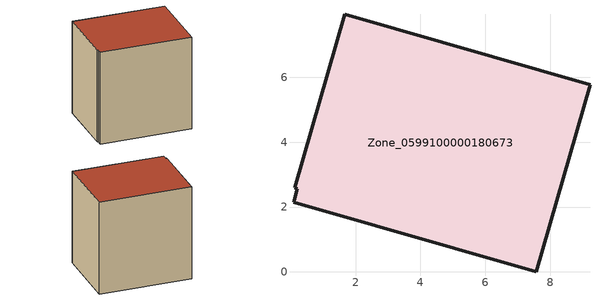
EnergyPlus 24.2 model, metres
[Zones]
Zone_0599100000180673
 floor ground (C_G): 0.2,2.57 0.12,2.59 1.66,7.95 9.23,5.77 7.57,0 0.09,2.15 z2.97
 wall outside (C_F): 7.57,0 9.23,5.77 1.66,7.95 0.12,2.59 0.2,2.57 0.09,2.15 7.57,0 z2.97:11.1
 roof outside (C_R): 0.2,2.57 0.09,2.15 7.57,0 9.23,5.77 1.66,7.95 0.12,2.59 z11.1
[BUILDING]
Pand.0599100000180673: North Axis=0; Terrain=City; Loads Convergence Tolerance Value=0.04; Temperature Convergence Tolerance Value=0.4; Solar Distribution=FullExterior; Maximum Number of Warmup Days=25; Minimum Number of Warmup Days=1
[Site:Location]
Rotterdam.The.Hague.AP_ZH_NLD Design_Conditions: Latitude=51.96; Longitude=4.45; Time Zone=1; Elevation=-4.5
[SITE:GROUNDTEMPERATURE:BUILDINGSURFACE]
18, 18, 18, 18, 18, 18, 18, 18, 18, 18, 18, 18
[MATERIAL] Thermal Absorptance=0.9; Solar Absorptance=0.7; Visible Absorptance=0.7
Name | Roughness | Thickness | Conductivity | Density | Specific Heat
G.TC.1946-1964 | MediumSmooth | 0.15 | 1 | 540 | 1210
F.TC.1946-1964 | Rough | 0.3 | 0.857143 | 1920 | 840
R.TC.1946-1964 | MediumRough | 0.2 | 0.235294 | 1500 | 1000
[CONSTRUCTION]
C_G: G.TC.1946-1964
C_F: F.TC.1946-1964
C_R: R.TC.1946-1964
[ZONE]
Zone_0599100000180673: Type=1; Multiplier=1; Ceiling Height=Autocalculate; Volume=Autocalculate; Floor Area=autocalculate; Part of Total Floor Area=Yes
[ZONEINFILTRATION:DESIGNFLOWRATE]
Infil_Zone_0599100000180673: Zone or ZoneList or Space or SpaceList=Zone_0599100000180673; Schedule=AlwaysOn; Design Flow Rate Calculation Method=Flow/Area; Flow Rate per Floor Area=0.003; Constant Term Coefficient=1; Temperature Term Coefficient=0; Velocity Term Coefficient=0; Velocity Squared Term Coefficient=0
[HVACTEMPLATE:ZONE:IDEALLOADSAIRSYSTEM]
Zone_0599100000180673: Maximum Heating Supply Air Temperature=50; Minimum Cooling Supply Air Temperature=13; Maximum Heating Supply Air Humidity Ratio=0.0156; Minimum Cooling Supply Air Humidity Ratio=0.0077; Heating Limit=NoLimit; Cooling Limit=NoLimit; Dehumidification Control Type=ConstantSensibleHeatRatio; Cooling Sensible Heat Ratio=0.7; Dehumidification Setpoint=60; Humidification Control Type=None; Humidification Setpoint=30; Outdoor Air Method=None; Outdoor Air Flow Rate per Person=0.00944; Outdoor Air Flow Rate per Zone Floor Area=0; Outdoor Air Flow Rate per Zone=0; Demand Controlled Ventilation Type=None; Outdoor Air Economizer Type=NoEconomizer; Heat Recovery Type=None; Sensible Heat Recovery Effectiveness=0.7; Latent Heat Recovery Effectiveness=0.65
[ZONECONTROL:THERMOSTAT]
ThermostatControl_Zone_0599100000180673: Zone or ZoneList=Zone_0599100000180673; Control Type Schedule=DualSetpointControlType; Control 1=Thermostat_Zone_0599100000180673; Temperature Difference Between Cutout And Setpoint=0
[THERMOSTATSETPOINT:DUALSETPOINT]
Thermostat_Zone_0599100000180673: Heating Setpoint Temperature Schedule=HeatingSetpoint_Zone_0599100000180673; Cooling Setpoint Temperature Schedule=CoolingSetpoint_Zone_0599100000180673
[SCHEDULE:COMPACT]
HeatingSetpoint_Zone_0599100000180673: Through: 12/31, For: AllDays, Until: 24:00, 21
CoolingSetpoint_Zone_0599100000180673: Through: 12/31, For: AllDays, Until: 24:00, 24
DualSetpointControlType: Through: 12/31, For: AllDays, Until: 24:00, 4
AlwaysOn: Through: 12/31, For: AllDays, Until: 24:00, 1
